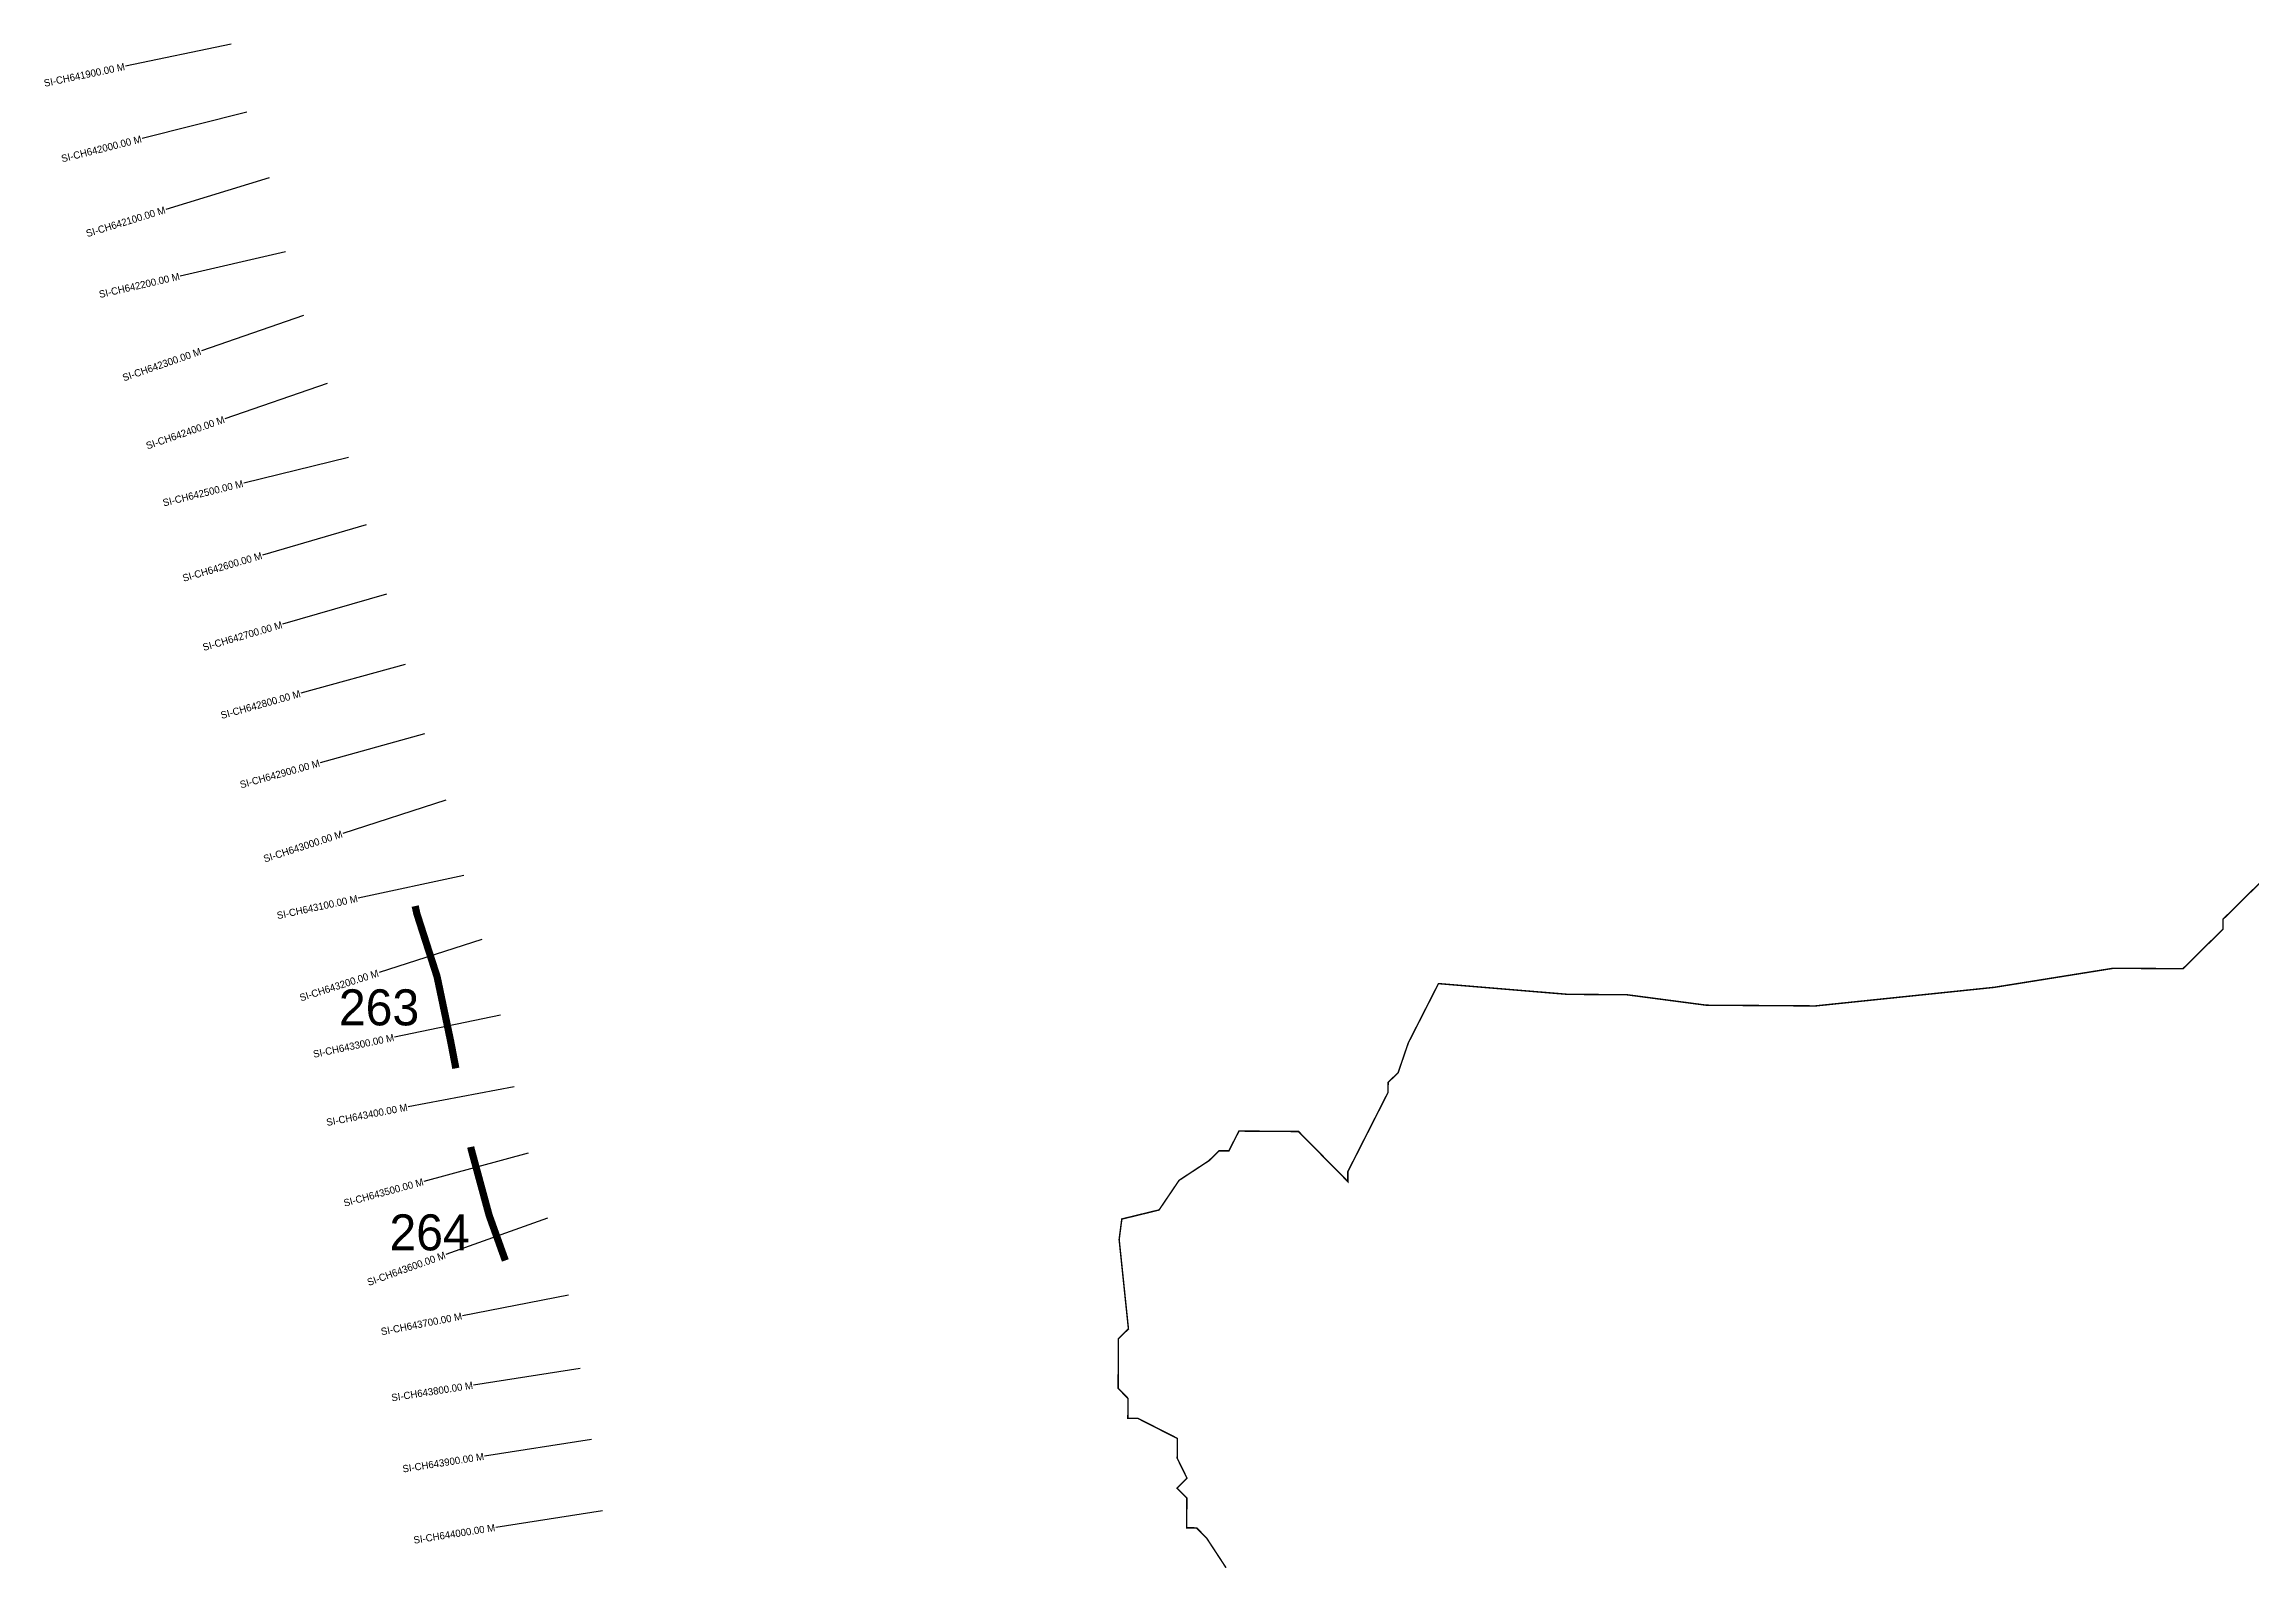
# Model space of a CAD drawing. Header units: metres. Extents: x 329517 to 335646, y 1797742 to 1802172.
# Drawn here: x 329517 to 332582, y 1800064 to 1802172 of the extents above; entities that cross this region are included whole.
import ezdxf
from ezdxf.enums import TextEntityAlignment as Align

# ---------------------------------------------------------------- set-up
doc = ezdxf.new("R2010")
doc.units = ezdxf.units.M
for name, color, linetype in [('ARTIFICIALLY PROTECTED', 4, 'Continuous'), ('CS', 134, 'Continuous'), ('CSMark', 6, 'Continuous')]:
    doc.layers.add(name, color=color, linetype=linetype)

msp = doc.modelspace()

# ---------------------------------------------------------------- linework, layer by layer
at = {"color": 6, "const_width": 2}
msp.add_lwpolyline([(331157.6, 1800056.9), (331130.4, 1800098.4), (331116.7, 1800112.2), (331102.9, 1800112.3), (331103.2, 1800153.6), (331089.5, 1800167.5), (331103.4, 1800181.2), (331089.8, 1800208.9), (331090, 1800236.4), (331035.1, 1800264.3), (331021.3, 1800264.4), (331021.5, 1800292), (331007.8, 1800305.8), (331008.2, 1800374.7), (331022.1, 1800388.4), (331009.2, 1800512.5), (331012.9, 1800540.9), (331064.6, 1800553.5), (331092.4, 1800594.6), (331133.9, 1800621.9), (331147.8, 1800635.6), (331161.5, 1800635.5), (331175.5, 1800663), (331258.2, 1800662.4), (331326.6, 1800593), (331326.7, 1800606.8), (331382.5, 1800716.7), (331382.6, 1800730.5), (331396.5, 1800744.1), (331410.6, 1800785.4), (331452.5, 1800867.7), (331631.5, 1800852.8), (331714.1, 1800852.2), (331824.3, 1800837.7), (331975.8, 1800836.7), (332224, 1800862.5), (332389.5, 1800889), (332485.9, 1800888.3), (332541.4, 1800943.1), (332541.5, 1800956.9), (332624.7, 1801039)], dxfattribs=at)
at = {"layer": 'ARTIFICIALLY PROTECTED', "const_width": 10, "flags": 128}
for points in [[(330032, 1800975.3), (330034.3, 1800964.7), (330062.4, 1800877.2), (330081.3, 1800787.2), (330088.4, 1800750.1)], [(330109.1, 1800641), (330109.8, 1800637.5), (330134.6, 1800546.1), (330157.1, 1800483.4)]]:
    msp.add_lwpolyline(points, dxfattribs=at)
at = {"layer": 'CS'}
for p, q in [((329776.5, 1802171.6), (329629.7, 1802140.9)), ((329798.3, 1802077.1), (329652.8, 1802040.6)), ((329829.2, 1801986.1), (329685.8, 1801942.2)), ((329852, 1801883.2), (329705.7, 1801849.8)), ((329876.9, 1801795), (329735.2, 1801745.9)), ((329909.6, 1801700.4), (329767.9, 1801651.4)), ((329939.6, 1801597.9), (329793.9, 1801562.2)), ((329964.1, 1801504.3), (329820.1, 1801462.4)), ((329992, 1801408.3), (329848, 1801366.4)), ((330018, 1801310.7), (329873.4, 1801270.6)), ((330044.7, 1801214.4), (329900.1, 1801174.3)), ((330074.3, 1801122.2), (329931.5, 1801076)), ((330099.6, 1801017.7), (329953, 1800986.2)), ((330124.6, 1800928.7), (329981.8, 1800882.9)), ((330150.2, 1800824.1), (330003.4, 1800793.3)), ((330169.6, 1800724.6), (330022.2, 1800696.5)), ((330188.9, 1800632.4), (330044.1, 1800593.1)), ((330215.6, 1800542.3), (330074.5, 1800491.7)), ((330245, 1800435.2), (330097.8, 1800406.5)), ((330261.2, 1800333.6), (330113, 1800310.5)), ((330276.6, 1800234.8), (330128.4, 1800211.7)), ((330292, 1800136), (330143.8, 1800112.9))]:
    msp.add_line(p, q, dxfattribs=at)

# ---------------------------------------------------------------- texts
at = {"char_height": 50, "attachment_point": 1}
for s, insert in [('263', (329926, 1800859.7)), ('264', (329996.2, 1800547.4))]:
    msp.add_mtext_dynamic_manual_height_columns(s, width=84.374, gutter_width=1, heights=[74.2], dxfattribs=dict(at, insert=insert))
at = {"layer": 'CSMark'}
for s, rotation, p in [('SI-CH641900.00 M', 11.8005, (329628.7, 1802140.7)), ('SI-CH642000.00 M', 14.0968, (329651.9, 1802040.3)), ('SI-CH642100.00 M', 17, (329684.8, 1801941.9)), ('SI-CH642200.00 M', 12.8742, (329704.8, 1801849.6)), ('SI-CH642300.00 M', 19.0736, (329734.2, 1801745.6)), ('SI-CH642400.00 M', 19.0736, (329766.9, 1801651.1)), ('SI-CH642500.00 M', 13.7468, (329792.9, 1801562)), ('SI-CH642600.00 M', 16.218, (329819.1, 1801462.1)), ('SI-CH642700.00 M', 16.218, (329847.1, 1801366.1)), ('SI-CH642800.00 M', 15.5024, (329872.5, 1801270.4)), ('SI-CH642900.00 M', 15.5024, (329899.2, 1801174)), ('SI-CH643000.00 M', 17.9156, (329930.6, 1801075.7)), ('SI-CH643100.00 M', 12.1262, (329952, 1800986)), ('SI-CH643200.00 M', 17.7823, (329980.8, 1800882.6)), ('SI-CH643300.00 M', 11.875, (330002.4, 1800793.1)), ('SI-CH643400.00 M', 10.7746, (330021.2, 1800696.3)), ('SI-CH643500.00 M', 15.1966, (330043.2, 1800592.8)), ('SI-CH643600.00 M', 19.7402, (330073.5, 1800491.3)), ('SI-CH643700.00 M', 11.0101, (330096.8, 1800406.3)), ('SI-CH643800.00 M', 8.8635, (330112, 1800310.4)), ('SI-CH643900.00 M', 8.8635, (330127.4, 1800211.6)), ('SI-CH644000.00 M', 8.8635, (330142.8, 1800112.8))]:
    msp.add_text(s, height=10, rotation=rotation, dxfattribs=at).set_placement(p, align=Align.MIDDLE_RIGHT)

doc.saveas('drawing.dxf')
